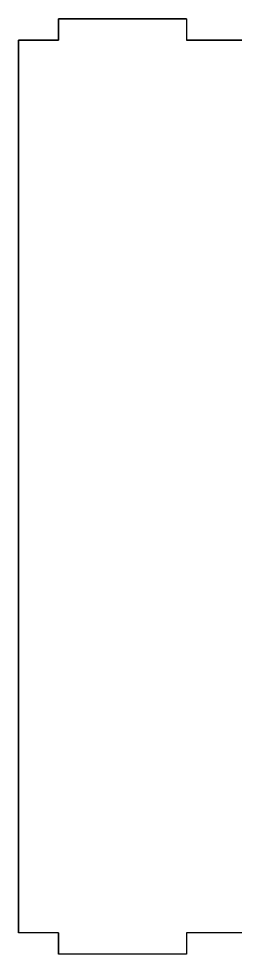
# Model space of a CAD drawing. Header units: millimetres. Extents: x 494 to 988, y 56 to 538.
# Drawn here: x 707.2 to 739.6, y 398.5 to 538.2 of the extents above; entities that cross this region are included whole.
import ezdxf

# ---------------------------------------------------------------- set-up
doc = ezdxf.new("R2010")
doc.units = ezdxf.units.MM
doc.layers.add('Main Panels Sketch', color=7, linetype='Continuous')

msp = doc.modelspace()

# ---------------------------------------------------------------- linework, layer by layer
at = {"layer": 'Main Panels Sketch'}
for p, q in [((713.11, 538.21, 170.65), (732.26, 538.21, 170.65)), ((732.26, 538.21, 170.65), (713.11, 538.21, 170.65)), ((732.26, 538.21, 170.65), (713.11, 538.21, 170.65)), ((713.11, 538.21, 170.65), (713.11, 535.01, 170.65)), ((713.11, 538.21, 170.65), (713.11, 535.01, 170.65)), ((713.11, 535.01, 170.65), (713.11, 538.21, 170.65)), ((732.26, 538.21, 170.65), (732.26, 535.01, 170.65)), ((732.26, 538.21, 170.65), (732.26, 535.01, 170.65)), ((732.26, 538.21, 170.65), (732.26, 535.01, 170.65)), ((707.17, 401.71, 170.65), (707.17, 535.01, 170.65)), ((713.11, 535.01, 170.65), (707.17, 535.01, 170.65)), ((707.17, 535.01, 170.65), (707.17, 401.71, 170.65)), ((713.11, 535.01, 170.65), (707.17, 535.01, 170.65)), ((707.17, 535.01, 170.65), (713.11, 535.01, 170.65)), ((707.17, 535.01, 170.65), (707.17, 401.71, 170.65)), ((755.4, 535.01, 170.65), (732.26, 535.01, 170.65)), ((732.26, 535.01, 170.65), (755.4, 535.01, 170.65)), ((755.4, 535.01, 170.65), (732.26, 535.01, 170.65)), ((713.11, 401.71, 170.65), (707.17, 401.71, 170.65)), ((713.11, 401.71, 170.65), (707.17, 401.71, 170.65)), ((713.11, 401.71, 170.65), (707.17, 401.71, 170.65)), ((713.11, 401.71, 170.65), (713.11, 398.51, 170.65)), ((713.11, 398.51, 170.65), (713.11, 401.71, 170.65)), ((713.11, 401.71, 170.65), (713.11, 398.51, 170.65)), ((765.4, 401.71, 170.65), (732.26, 401.71, 170.65)), ((732.26, 401.71, 170.65), (732.26, 398.51, 170.65)), ((765.4, 401.71, 170.65), (732.26, 401.71, 170.65)), ((732.26, 401.71, 170.65), (732.26, 398.51, 170.65)), ((765.4, 401.71, 170.65), (732.26, 401.71, 170.65)), ((732.26, 401.71, 170.65), (732.26, 398.51, 170.65)), ((732.26, 398.51, 170.65), (713.11, 398.51, 170.65)), ((732.26, 398.51, 170.65), (713.11, 398.51, 170.65)), ((732.26, 398.51, 170.65), (713.11, 398.51, 170.65))]:
    msp.add_line(p, q, dxfattribs=at)

doc.saveas('drawing.dxf')
